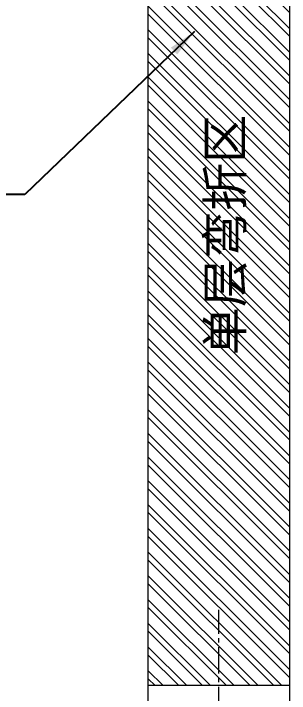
# Model space of a CAD drawing. Header units: millimetres. Extents: x 1167 to 2098, y -78 to 499.
# Drawn here: x 1701.26 to 1709.08, y 244.07 to 263.35 of the extents above; entities that cross this region are included whole.
import ezdxf
from ezdxf.lldxf.tags import DXFTag

# ---------------------------------------------------------------- set-up
doc = ezdxf.new("R2010")
doc.units = ezdxf.units.MM
doc.linetypes.add('CENTER2', pattern=[1.125, 0.75, -0.125, 0.125, -0.125])
doc.layers.get('0').update_dxf_attribs({"lineweight": 5})
for name, color, linetype, lineweight in [('DIM', 3, 'Continuous', 5), ('FPC', 50, 'Continuous', 5), ('MFPC', 50, 'Continuous', 5), ('图框', 7, 'Continuous', 5)]:
    doc.layers.add(name, color=color, linetype=linetype, lineweight=lineweight)
doc.styles.add('RD', font='ROMAND.shx', dxfattribs={"width": 0.8})
doc.styles.add('黑体', font='simhei.ttf')
tags = doc.linetypes.add('CENTER', pattern=[0.6, 0.375, -0.075, 0.075, -0.075]).pattern_tags.tags
tags[10:11] = [DXFTag(74, 4), DXFTag(75, 0), DXFTag(340, '0'), DXFTag(46, 1.0), DXFTag(50, 0.0), DXFTag(44, 0.0), DXFTag(45, 0.0)]
tags[8:9] = [DXFTag(74, 4), DXFTag(75, 0), DXFTag(340, '0'), DXFTag(46, 1.0), DXFTag(50, 0.0), DXFTag(44, 0.0), DXFTag(45, 0.0)]
tags[6:7] = [DXFTag(74, 4), DXFTag(75, 0), DXFTag(340, '0'), DXFTag(46, 1.0), DXFTag(50, 0.0), DXFTag(44, 0.0), DXFTag(45, 0.0)]
tags[4:5] = [DXFTag(74, 4), DXFTag(75, 0), DXFTag(340, '0'), DXFTag(46, 1.0), DXFTag(50, 0.0), DXFTag(44, 0.0), DXFTag(45, 0.0)]
doc.dimstyles.new('DIM', dxfattribs={"dimtxt": 1.5, "dimasz": 0.8, "dimexe": 0, "dimexo": 0.5, "dimgap": 0.11, "dimtad": 0, "dimzin": 1, "dimdsep": 46, "dimtxsty": 'RD', "dimcen": 0, "dimclrd": 256, "dimclre": 256, "dimclrt": 256, "dimadec": 0, "dimazin": 0, "dimtm": 1e-09, "dimtfac": 1, "dimtofl": 0, "dimtmove": 0, "dimatfit": 3, "dimfxl": 1, "dimlwe": -1, "dimarcsym": 0})

# ---------------------------------------------------------------- blocks, each defined once
blk = doc.blocks.new('OK-14GM024-04-A')
at = {"layer": 'FPC', "color": 1, "linetype": 'CENTER2', "lineweight": 5}
blk.add_lwpolyline([(1196.77419379189, 173.0210507434838), (1196.77419379189, 159.9664638806)], dxfattribs=at)

msp = doc.modelspace()

# ---------------------------------------------------------------- hatches: boundary and pattern name
at = {"lineweight": 5}
h = msp.add_hatch(dxfattribs=at)
h.set_pattern_fill('ANSI32', color=252, scale=0.05)
h.set_pattern_definition([(135, (3077.925932261311, -5.434230843093246e-11), (0.3367596045400933, 0.3367596045400933), []), (135, (3077.701425761311, -5.434230843093246e-11), (0.3367596045400933, 0.3367596045400933), [])])
h.paths.add_polyline_path([(1705.077517232498, 268.6714028993027), (1709.077517232498, 268.6714028993027), (1709.077517232498, 244.2857642100219), (1705.077517232498, 244.2857642100219)])

# ---------------------------------------------------------------- linework, layer by layer
at = {"color": 252, "lineweight": 5, "elevation": 1.166022422013636e-07}
msp.add_lwpolyline([(1705.077517232498, 268.6714028993027), (1709.077517232498, 268.6714028993027), (1709.077517232498, 244.2857642100219), (1705.077517232498, 244.2857642100219)], close=True, dxfattribs=at)
at = {"layer": 'MFPC', "lineweight": 5}
msp.add_lwpolyline([(1709.0775172325, 268.6714028993572), (1709.077517232498, 236.4579963471497, -0.414213562373095), (1708.777517232498, 236.1579963471502), (1705.377517232498, 236.1579963471497, -0.4142135623728731), (1705.077517232499, 236.4579963471497), (1705.077517232499, 268.6714028993571, 0.4142135623730118)], format="xyb", dxfattribs=at)

# ---------------------------------------------------------------- block references
at = {"layer": 'FPC', "color": 1, "linetype": 'CENTER', "lineweight": 5, "xscale": -1, "rotation": 180}
msp.add_blockref('OK-14GM024-04-A', (510.3033234406082, 406.4017536591916), dxfattribs=at)

# ---------------------------------------------------------------- texts
at = {"layer": '图框', "lineweight": 5, "insert": (1707.873026309909, 253.6594283962349), "char_height": 1, "width": 13.24739563477968, "attachment_point": 7, "rotation": 90.00000000000001, "style": '黑体'}
msp.add_mtext('\\pt0,7,10;单层弯折区', dxfattribs=at)

# ---------------------------------------------------------------- leaders
at = {"layer": 'DIM', "lineweight": 5}
msp.add_leader([(1706.384909727917, 262.8416161148057), (1701.573516432321, 258.2207380768236), (1687.95165186579, 258.2207380768236)], dimstyle='DIM', override={"dimgap": 0.11, "dimtad": 0}, dxfattribs=at)

doc.saveas('drawing.dxf')
